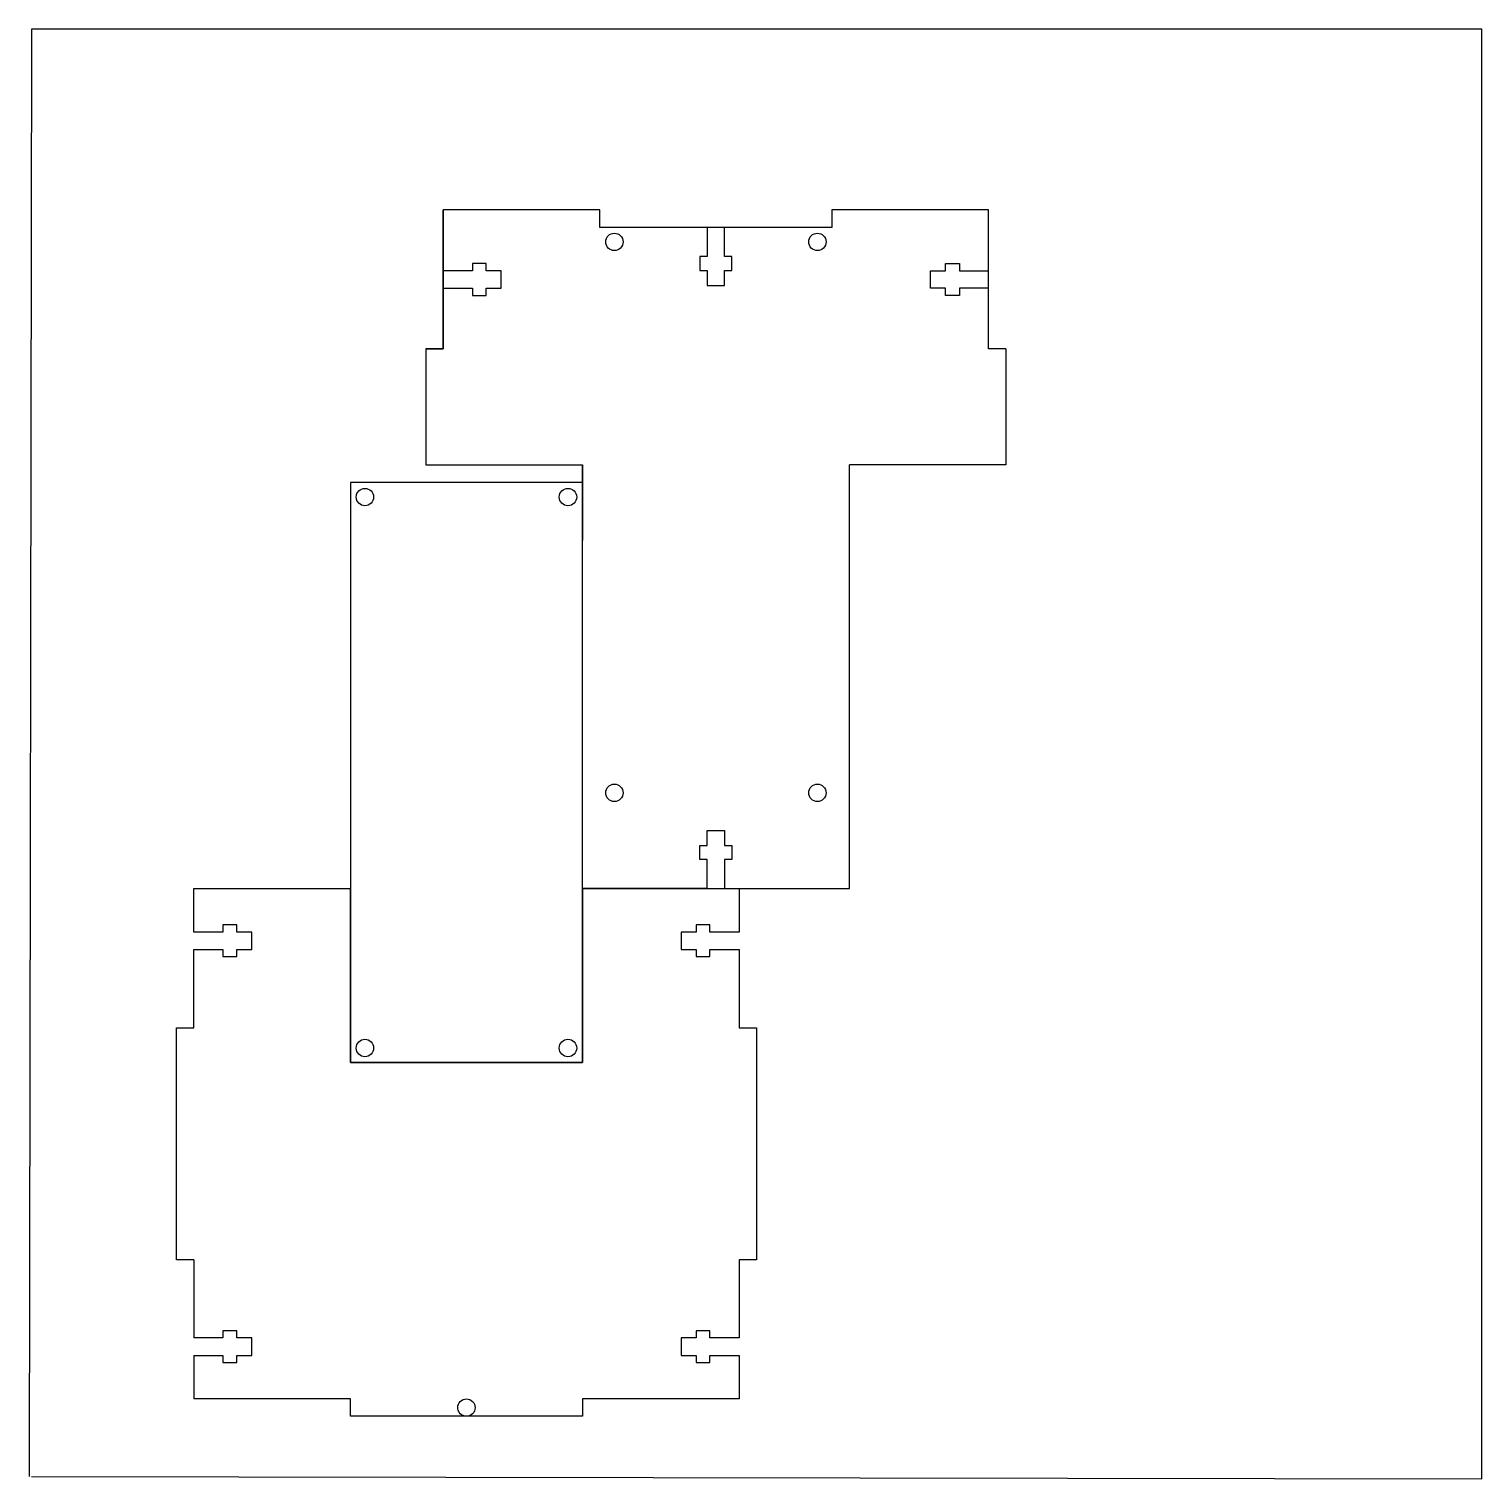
# Model space of a CAD drawing. Header units: millimetres. Extents: x -1479 to 8457, y 1606 to 10461.
# Drawn here: x 4863 to 5113.4, y 4182.7 to 4432.7 of the extents above; entities that cross this region are included whole.
import ezdxf

# ---------------------------------------------------------------- set-up
doc = ezdxf.new("R2010")
doc.units = ezdxf.units.MM

msp = doc.modelspace()

# ---------------------------------------------------------------- linework, layer by layer
at = {"color": 1}
for p, q in [((4934.355, 4377.508), (4934.355, 4401.459)), ((5028.358, 4377.508), (5028.358, 4401.459)), ((4934.356, 4387.983), (4934.356, 4390.983)), ((4931.355, 4377.508), (4934.355, 4377.508)), ((4931.355, 4377.508), (4931.355, 4357.508)), ((4934.355, 4377.508), (4931.355, 4377.508)), ((4931.355, 4377.508), (4931.355, 4357.508)), ((5031.358, 4377.508), (5028.358, 4377.508)), ((4931.355, 4357.508), (4934.355, 4357.508)), ((4931.355, 4357.508), (4934.355, 4357.508)), ((4934.355, 4357.508), (4958.355, 4357.508)), ((4958.355, 4357.508), (4958.355, 4344.486)), ((5028.358, 4357.508), (5004.358, 4357.508)), ((5031.358, 4357.508), (5028.358, 4357.508)), ((4891.355, 4284.459), (4918.355, 4284.459)), ((4958.355, 4284.459), (4985.355, 4284.459)), ((4891.355, 4220.459), (4891.355, 4206.959)), ((4891.355, 4203.959), (4891.355, 4196.459)), ((4918.355, 4196.459), (4891.355, 4196.459)), ((4918.355, 4196.459), (4891.355, 4196.459)), ((4985.355, 4196.459), (4958.355, 4196.459))]:
    msp.add_line(p, q, dxfattribs=at)
for points in [[(4863.402, 4183.099), (5113.402, 4182.653), (5113.402, 4432.653), (4863.402, 4432.653), (4862.957, 4183.1)], [(4934.355, 4401.459), (4934.355, 4377.508)], [(5028.358, 4401.459), (5001.356, 4401.459), (5001.356, 4398.459), (4961.356, 4398.459), (4961.356, 4401.459), (4934.355, 4401.459)], [(4979.856, 4398.459), (4979.856, 4393.43), (4978.606, 4393.43), (4978.606, 4391.03), (4979.856, 4391.03), (4979.856, 4388.459), (4982.856, 4388.459), (4982.856, 4391.03), (4984.106, 4391.03), (4984.106, 4393.43), (4982.856, 4393.43), (4982.856, 4398.459)], [(4934.352, 4387.983), (4939.381, 4387.983), (4939.381, 4386.733), (4941.781, 4386.733), (4941.781, 4387.983), (4944.352, 4387.983), (4944.352, 4390.983), (4941.781, 4390.983), (4941.781, 4392.233), (4939.381, 4392.233), (4939.381, 4390.983), (4934.352, 4390.983)], [(5028.36, 4387.983), (5023.332, 4387.983), (5023.332, 4386.733), (5020.932, 4386.733), (5020.932, 4387.983), (5018.36, 4387.983), (5018.36, 4390.983), (5020.932, 4390.983), (5020.932, 4392.233), (5023.332, 4392.233), (5023.332, 4390.983), (5028.36, 4390.983)], [(5031.355, 4377.508), (5031.355, 4357.508)], [(4979.856, 4284.459), (4958.355, 4284.459), (4958.355, 4357.508)], [(4982.856, 4284.459), (5004.358, 4284.459), (5004.358, 4357.508)], [(4918.355, 4254.459), (4958.355, 4254.459), (4958.355, 4354.459), (4918.355, 4354.459), (4918.355, 4254.459)], [(4979.856, 4284.459), (4979.856, 4289.488), (4978.606, 4289.488), (4978.606, 4291.888), (4979.856, 4291.888), (4979.856, 4294.459), (4982.856, 4294.459), (4982.856, 4291.888), (4984.106, 4291.888), (4984.106, 4289.488), (4982.856, 4289.488), (4982.856, 4284.459)], [(4891.355, 4220.459), (4888.355, 4220.459), (4888.355, 4260.459), (4891.355, 4260.459), (4891.355, 4273.959), (4896.384, 4273.959), (4896.384, 4272.709), (4898.784, 4272.709), (4898.784, 4273.959), (4901.355, 4273.959), (4901.355, 4276.959), (4898.784, 4276.959), (4898.784, 4278.209), (4896.384, 4278.209), (4896.384, 4276.959), (4891.355, 4276.959), (4891.355, 4284.459)], [(4958.355, 4284.459), (4958.355, 4254.459), (4918.355, 4254.459), (4918.355, 4284.459)], [(4985.355, 4284.459), (4985.355, 4276.959), (4980.326, 4276.959), (4980.326, 4278.209), (4977.926, 4278.209), (4977.926, 4276.959), (4975.355, 4276.959), (4975.355, 4273.959), (4977.926, 4273.959), (4977.926, 4272.709), (4980.326, 4272.709), (4980.326, 4273.959), (4985.355, 4273.959), (4985.355, 4260.459), (4988.355, 4260.459), (4988.355, 4220.459), (4985.355, 4220.459), (4985.355, 4206.959), (4980.326, 4206.959), (4980.326, 4208.209), (4977.926, 4208.209), (4977.926, 4206.959), (4975.355, 4206.959), (4975.355, 4203.959), (4977.926, 4203.959), (4977.926, 4202.709), (4980.326, 4202.709), (4980.326, 4203.959), (4985.355, 4203.959), (4985.355, 4196.459)], [(4891.355, 4203.959), (4896.384, 4203.959), (4896.384, 4202.709), (4898.784, 4202.709), (4898.784, 4203.959), (4901.355, 4203.959), (4901.355, 4206.959), (4898.784, 4206.959), (4898.784, 4208.209), (4896.384, 4208.209), (4896.384, 4206.959), (4891.355, 4206.959)], [(4958.355, 4196.459), (4958.355, 4193.459), (4918.355, 4193.459), (4918.355, 4196.459)], [(4958.355, 4196.459), (4958.355, 4193.459), (4918.355, 4193.459), (4918.355, 4196.459)], [(4985.355, 4196.459), (4958.355, 4196.459)]]:
    msp.add_lwpolyline(points, dxfattribs=at)
for centre in [(4963.856, 4395.959), (4998.856, 4395.959), (4920.855, 4351.959), (4955.855, 4351.959), (4963.856, 4300.959), (4998.856, 4300.959), (4920.855, 4256.959), (4955.855, 4256.959), (4938.355, 4194.959)]:
    msp.add_circle(centre, 1.5, dxfattribs=at)

doc.saveas('drawing.dxf')
